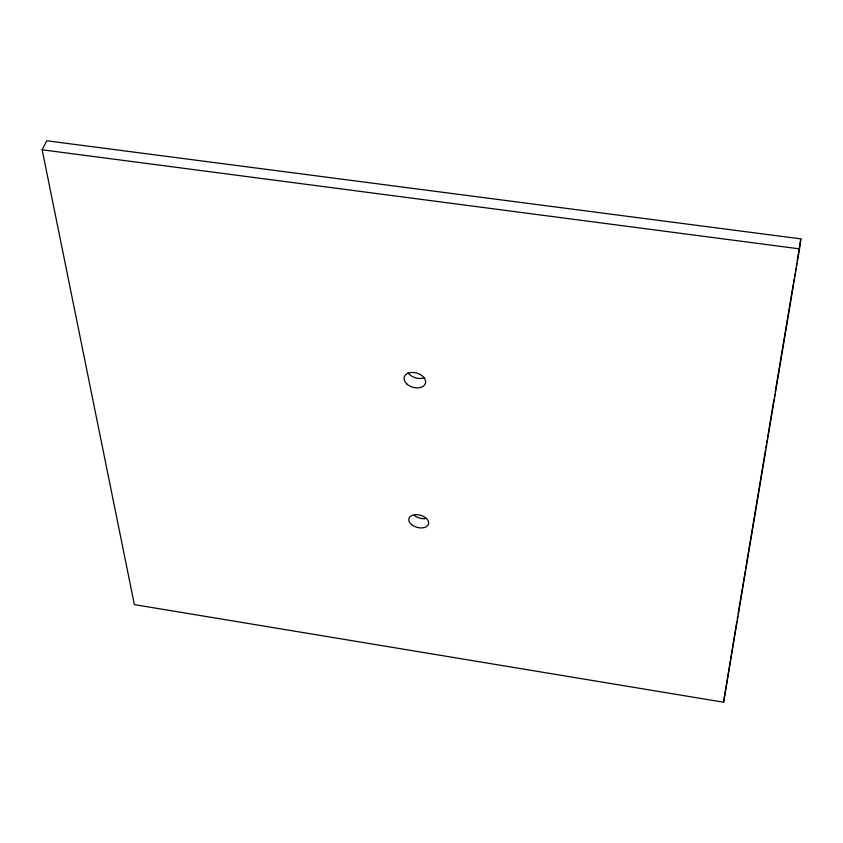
<?xml version="1.0" encoding="UTF-8"?>
<svg xmlns="http://www.w3.org/2000/svg" width="843" height="843" viewBox="0 0 843 843"><rect width="100%" height="100%" fill="white"/><g stroke="black" fill="none" stroke-linecap="round" stroke-linejoin="round"><path stroke-width="1.26" d="M799.512 248.875L800.85 238.875L46.786 140.781L42.15 149.78L134.374 604.621L723.589 702.219L799.512 248.875L42.15 149.78M723.589 702.219L736.835 621.491M737.267 618.899L737.699 616.307M738.141 613.715L745.296 570.911M745.728 568.319L765.476 450.288M765.918 447.696L766.35 445.093M766.782 442.501L767.214 439.909M767.646 437.317L773.937 399.698M774.38 397.106L774.812 394.513M775.244 391.921L793.252 284.27M793.685 281.678L794.127 279.075M794.559 276.483L794.991 273.891M795.423 271.298L795.855 268.706M796.298 266.114L796.73 263.511M797.162 260.919L800.85 238.875M424.703 377.559A10.98 7.376 16.6 0 1 408.033 372.659M426.284 518.456A10.148 6.312 15.6 0 1 414.334 515.505M406.737 383.871A11.022 7.376 16.6 0 0 425.041 384.218A11.022 7.376 16.6 0 0 412.722 372.448A11.022 7.376 16.6 0 0 406.737 383.871M411.711 524.694A10.19 6.291 15.6 0 0 428.349 524.536A10.19 6.291 15.6 0 0 416.084 514.641A10.19 6.291 15.6 0 0 411.711 524.694"/></g></svg>
